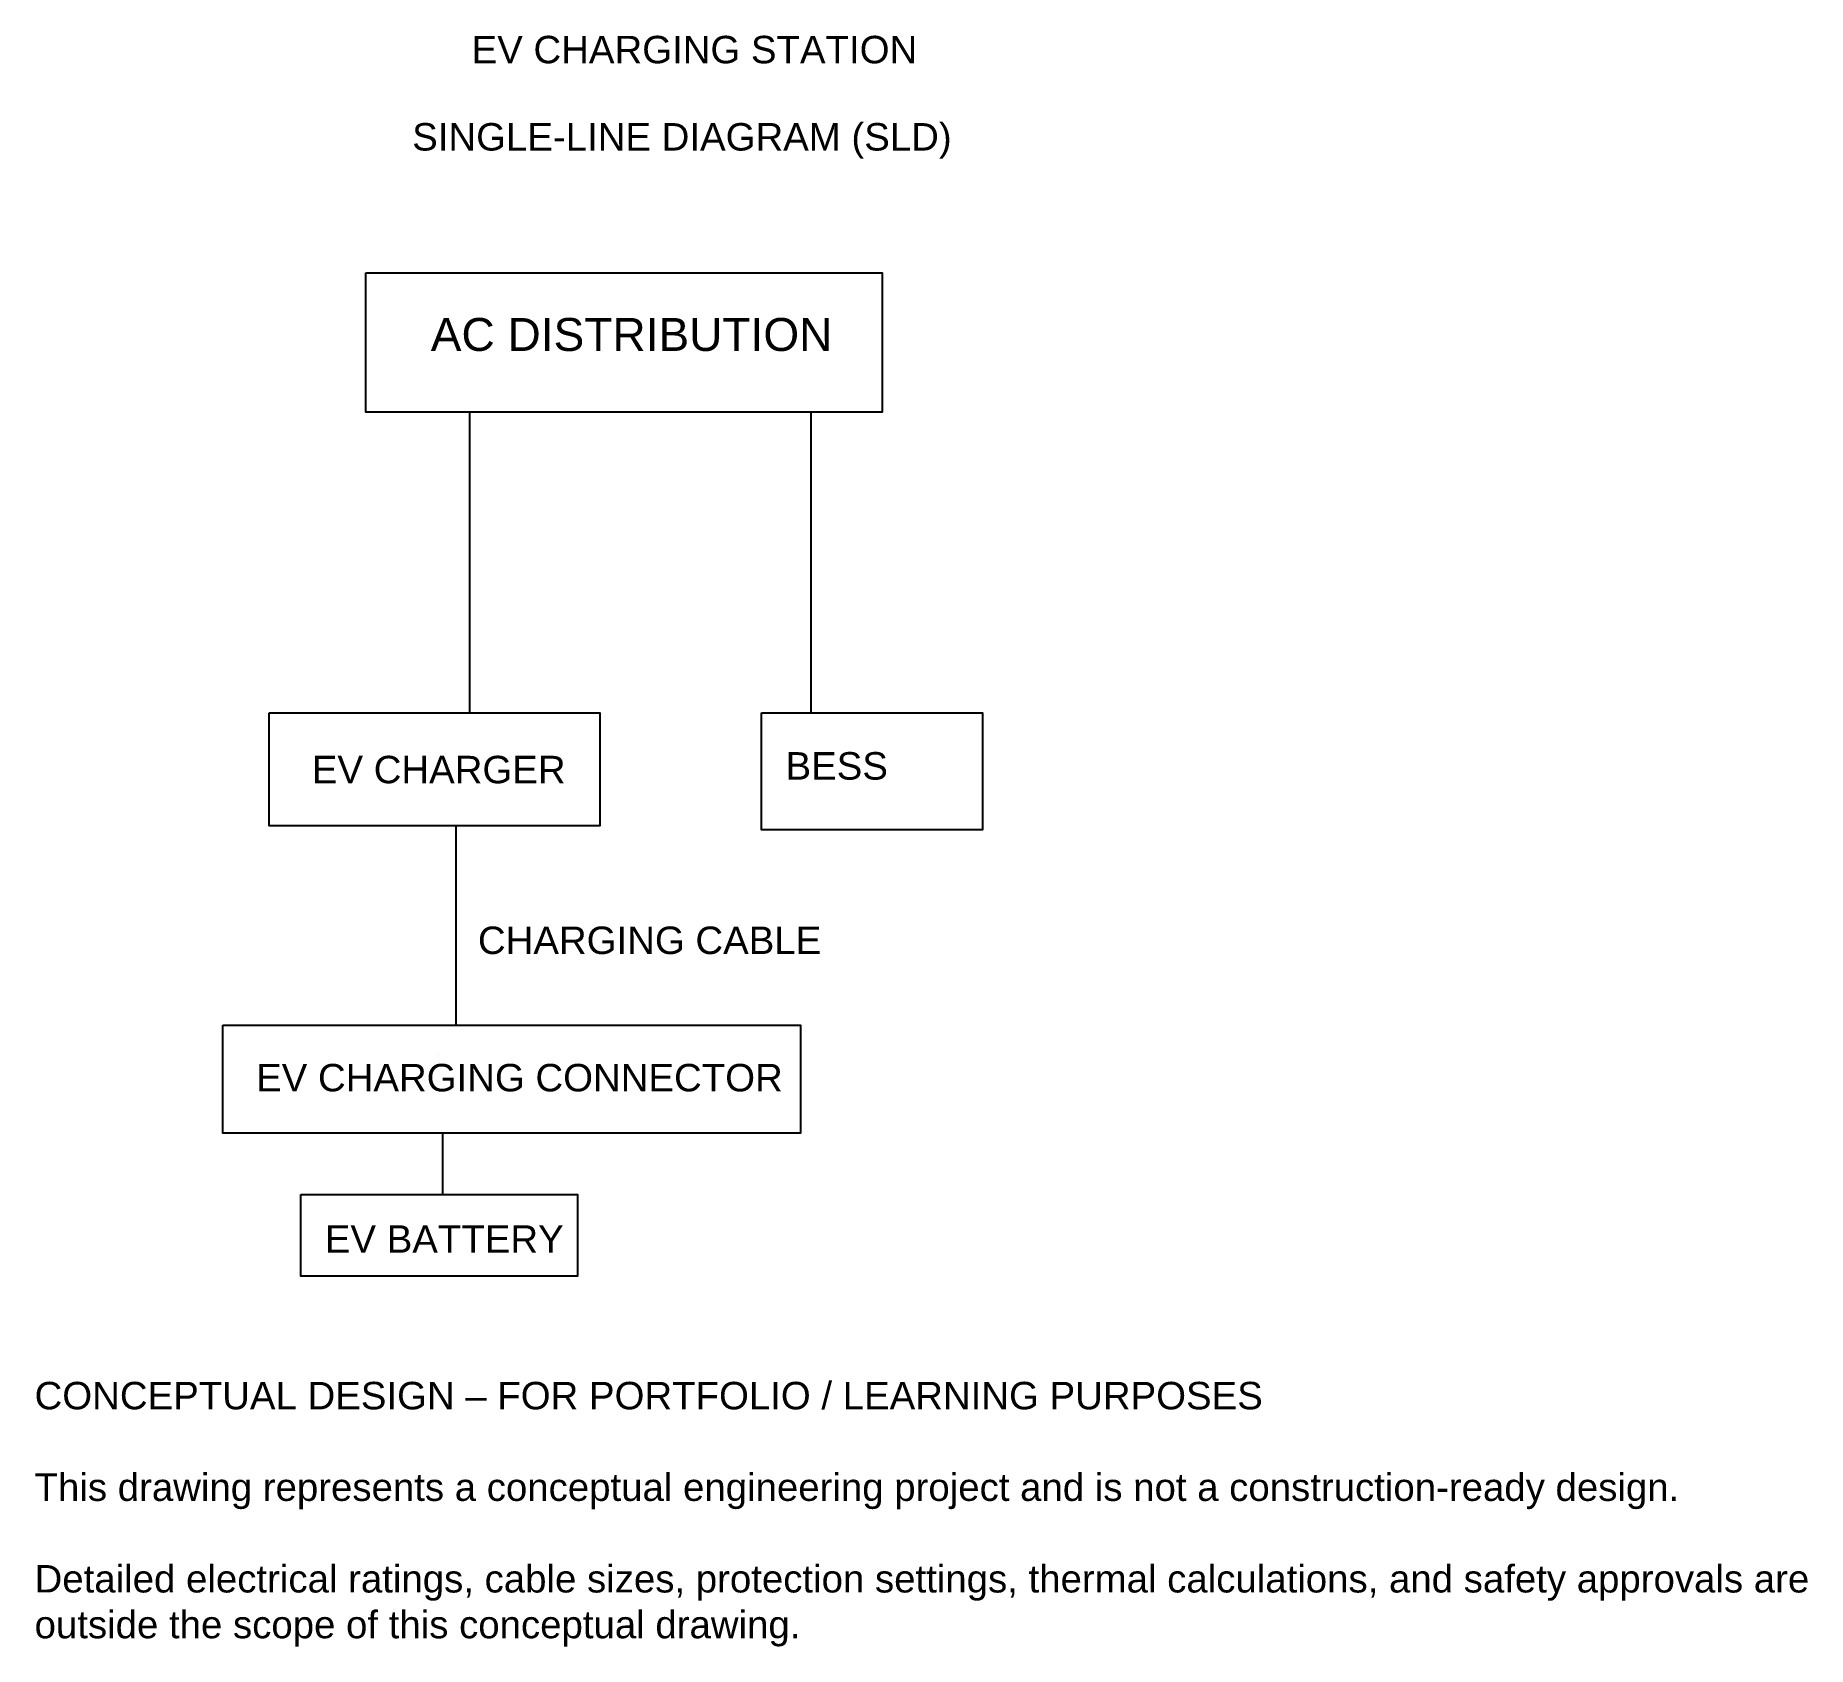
# Model space of a CAD drawing. Header units: millimetres. Extents: x 20 to 52.3, y -6.6 to 22.7.
import ezdxf

# ---------------------------------------------------------------- set-up
doc = ezdxf.new("R2010")
doc.units = ezdxf.units.MM
doc.header["$MEASUREMENT"] = 0
doc.styles.get("Standard").update_dxf_attribs({"font": 'arial.ttf'})

msp = doc.modelspace()

# ---------------------------------------------------------------- linework, layer by layer
for p, q in [((27.914, 15.833), (27.914, 10.361)), ((34.126, 15.833), (34.126, 10.361)), ((27.668, 8.301), (27.668, 4.676)), ((27.345, 4.146), (27.345, 4.146)), ((27.422, 2.709), (27.422, 1.594))]:
    msp.add_line(p, q)
for points in [[(26.027, 18.367), (35.425, 18.367), (35.425, 15.833), (26.027, 15.833)], [(24.269, 10.361), (30.286, 10.361), (30.286, 8.301), (24.269, 8.301)], [(33.227, 10.361), (37.25, 10.361), (37.25, 8.233), (33.227, 8.233)], [(23.424, 4.676), (33.942, 4.676), (33.942, 2.709), (23.424, 2.709)], [(24.843, 1.594), (29.88, 1.594), (29.88, 0.108), (24.843, 0.108)]]:
    msp.add_lwpolyline(points, close=True)

# ---------------------------------------------------------------- texts
for s, height, p in [('EV CHARGING STATION', 0.5, (27.954, 22.184)), ('SINGLE-LINE DIAGRAM (SLD)', 0.5, (26.872, 20.596)), ('AC DISTRIBUTION', 0.6, (27.21, 16.948)), ('EV CHARGER', 0.5, (25.046, 9.078)), ('BESS', 0.5, (33.667, 9.145)), ('CHARGING CABLE', 0.5, (28.069, 5.97)), ('EV CHARGING CONNECTOR', 0.5, (24.032, 3.47)), ('EV BATTERY', 0.5, (25.283, 0.532))]:
    msp.add_text(s, height=height).set_placement(p)
at = {"insert": (20, -1.818), "char_height": 0.5, "attachment_point": 1}
msp.add_mtext_dynamic_manual_height_columns('CONCEPTUAL DESIGN – FOR PORTFOLIO / LEARNING PURPOSES\\P\\PThis drawing represents a conceptual engineering project and is not a construction-ready design.\\P\\PDetailed electrical ratings, cable sizes, protection settings, thermal calculations, and safety approvals are outside the scope of this conceptual drawing.', width=33.00299, gutter_width=2.5, heights=[0], dxfattribs=at)

doc.saveas('drawing.dxf')
